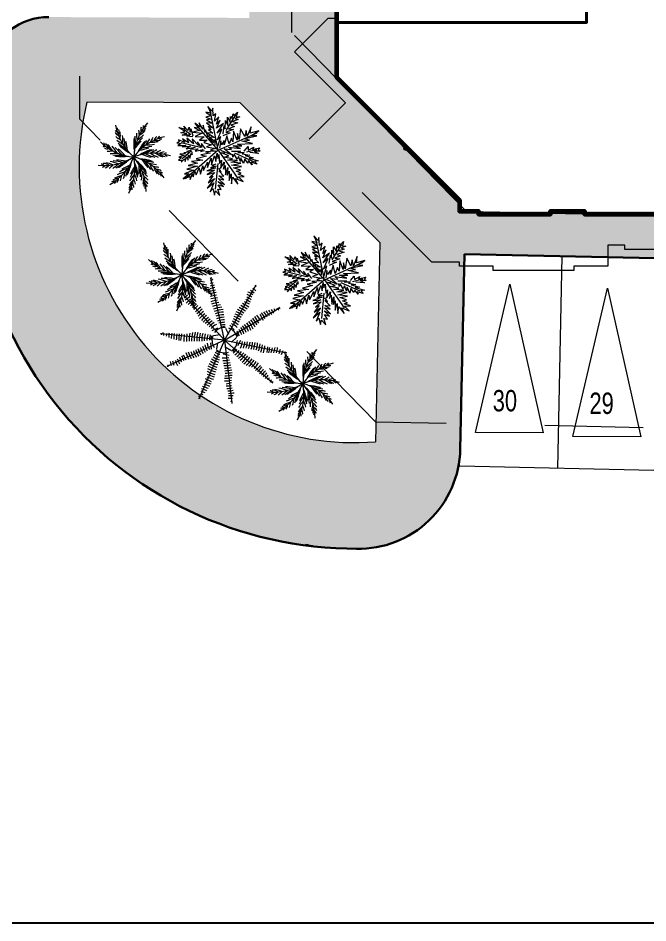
# Model space of a CAD drawing. Header units: millimetres. Extents: x 906 to 2482, y -1210 to -637.
# Drawn here: x 2055.434 to 2056.073, y -1200.721 to -1199.803 of the extents above; entities that cross this region are included whole.
import ezdxf

# ---------------------------------------------------------------- set-up
doc = ezdxf.new("R2010")
doc.units = ezdxf.units.MM
doc.linetypes.add('CONTINOUS', pattern=[0])
doc.linetypes.add('HIDDEN', pattern=[0.375, 0.25, -0.125])
doc.layers.add('1', color=7, linetype='Continuous')
doc.layers.add('autoblocan', color=7, linetype='Continuous', lineweight=13, true_color=0xe2d4c5)
doc.layers.add('VERDURE', color=7, linetype='Continuous', lineweight=15, true_color=0x00db00)
for name, color, linetype, lineweight in [('inter2', 7, 'HIDDEN', 18), ('interrompu', 7, 'HIDDEN', 15), ('MUR 0.25', 7, 'Continuous', 25), ('MUR 0.3', 7, 'Continuous', 30), ('MUR 0.6', 7, 'Continuous', 60), ('PARKING', 7, 'Continuous', 20), ('POLYGONE MASSE', 7, 'Continuous', 40), ('REVERS D EAU', 7, 'Continuous', 13), ('TEXTE', 7, 'Continuous', 20), ('vegetation', 3, 'Continuous', 15), ('VOITURE', 7, 'Continuous', 15)]:
    doc.layers.add(name, color=color, linetype=linetype, lineweight=lineweight)
doc.styles.add('ATT', font='TXT')
doc.styles.add('STYLE4', font='swisscl.ttf')

# ---------------------------------------------------------------- blocks, each defined once
blk = doc.blocks.new('arbre-5')
at = {"layer": 'vegetation'}
for centre, radius, start, end in [((0.4117050181273498, 0.4842272352673263), 0.6355918794683533, 189.9047229954452, 229.6277797135482), ((-0.2674704089738498, 0.3348950874879506), 0.07578800613712165, 336.4662508120343, 6.385662924769136), ((-0.3274304093048386, 0.2873057658280231), 0.1536836229002286, 345.47324764249, 13.04681564917384), ((0.6351769850855362, -0.0229615963884271), 0.6355918794683533, 138.2066070402721, 177.92966375838), ((0.1612669327528238, 0.3223287884786714), 0.07828753556195005, 159.2149832227048, 197.8705842824218), ((0.0225219691849361, 0.4350264784591218), 0.1536836229002286, 293.7751316873948, 321.348699694038), ((0.1402510300018776, 0.3535147547903534), 0.03286627911860385, 150.1151446314298, 209.375579117816), ((0.09703147265713596, 0.4174686007952459), 0.07578800613712165, 284.7681348569039, 314.6875469696192), ((-0.1904945545359169, 0.3291729908972343), 0.03286627911860385, 201.8132605864881, 261.0736950729815), ((-0.1529954224868106, 0.3263361336971684), 0.07828753556195005, 210.9130991777849, 249.5687002375911), ((0.2252361124150184, 0.8487928888864076), 0.7500480851746849, 234.222442499383, 239.1727075455902), ((-0.5586200300222117, 0.2499074323975492), 0.3996691097369789, 354.0867902497663, 6.865995484398449), ((-0.6185090223342513, 0.1917447640396404), 0.4884942195400853, 355.5870875907703, 7.145108028271482), ((-0.7567259752041764, 0.07493838375552286), 0.6583179678240768, 2.709659250975371, 12.66480887614726), ((0.5104584694096275, -0.3786940562698646), 0.6355918794683533, 103.7063154899565, 143.4293722080379), ((0.7544278660844839, 0.199028292760886), 0.7500480851746849, 178.0185501029582, 187.7378936977731), ((0.7635115295327068, 0.2370909762094016), 0.7500480851746849, 179.284286343382, 187.6437002344464), ((-0.4102140742745632, 0.6402924146504461), 0.6583179678240768, 311.0115432958079, 320.9666929209416), ((0.7812252506716959, 0.2922647693133626), 0.7500480851746849, 180.9032879905282, 187.5467124085971), ((-0.2328820317125064, 0.6042229924628941), 0.4884942195400853, 303.8889716355338, 315.4469920731024), ((0.8056977358007771, 0.3493305498778341), 0.7500480851746849, 182.5243265441587, 187.4745915903736), ((-0.1501190421986394, 0.593274250194213), 0.3996691097369789, 302.3886742945958, 315.1678795292921), ((0.8093677504454035, -0.201631922472302), 0.7500480851746849, 146.4029964402291, 153.0464208582524), ((0.8618587491434937, -0.1684641535456421), 0.7500480851746849, 148.0240349938288, 152.9743000401129), ((0.3154742256612053, 0.1742953941489986), 0.07828753556195005, 124.7146916723045, 163.3702927320955), ((0.3158185870033776, 0.2119001023442593), 0.03286627911860385, 115.6148530810249, 174.8752875675141), ((0.316424467948309, 0.289085965455115), 0.07578800613712165, 250.2678433065838, 280.1872554192501), ((0.04845472872193568, 0.6337422004074824), 0.6355918794683533, 225.9047229954634, 265.627779713563), ((-0.3475963614215516, 0.154336653914072), 0.03286627911860385, 237.8132605865602, 297.0736950729765), ((-0.4132344998062081, 0.1137206552785415), 0.07578800613712165, 12.46625081206936, 42.38566292482726), ((-0.4337708576189243, 0.03997648138238219), 0.1536836229002286, 21.4732476425386, 49.04681564913349), ((-0.5988250008505247, -0.1261692554645037), 0.3996691097369789, 30.08679024972644, 42.86599548441384), ((-0.6130890547125318, -0.208425709060009), 0.4884942195400853, 31.58708759074624, 43.14510802823867), ((-0.6562518507902269, -0.3841659422750467), 0.6583179678240768, 38.70965925098155, 48.66480887614449), ((0.254850660880038, 0.7942183127627231), 0.7500480851746849, 232.6014039457118, 239.2448283637438), ((0.2871695754677148, 0.746120380146408), 0.7500480851746849, 230.9824022985436, 239.3418161896177), ((0.3114093957574369, 0.7154004855298126), 0.7500480851746849, 229.7166660581227, 239.4360096528879), ((0.3307333262647489, 0.6934492590210084), 0.7500480851746849, 228.5527276015491, 239.5322731993248), ((-0.6766919360788961, 0.02196228298311098), 0.6041503553129322, 5.068824619851712, 15.46097406556011), ((0.7491785751931275, 0.1702582461736597), 0.7500480851746849, 176.8546116463141, 187.8341572441335), ((-0.4021819021023703, 0.5446503795295712), 0.6041503553129322, 313.3707086646784, 323.7628581103638), ((0.7138515709941657, -0.2840287704764251), 0.7500480851746849, 142.3543200959924, 153.3338656938392), ((0.734473288433378, -0.2632919576698782), 0.7500480851746849, 143.5182585525706, 153.237602147438), ((0.7635184481067654, -0.2370686948581806), 0.7500480851746849, 144.7839947930036, 153.1434086840884), ((0.02460132296130269, 0.7600294322882633), 0.6583179678240768, 276.5112517454726, 286.4664013705825), ((0.1503146952666157, 0.6298610622459933), 0.4884942195400853, 269.3886800852266, 280.9467005227398), ((0.2123201220152851, 0.5739601280459965), 0.3996691097369789, 267.8883827442679, 280.667587978897), ((0.2649644146313221, 0.3457587815875058), 0.1536836229002286, 259.2748401370479, 286.8484081436972), ((-0.3436087721294143, 0.5347055722453433), 0.6355918794683533, 263.0022720967951, 302.7253288148623), ((-0.3155914634942292, 0.1740830250211616), 0.07828753556195005, 246.9130991778266, 285.5687002376042), ((-0.3166880996113832, 0.8190783369621499), 0.7500480851746849, 270.2224424993573, 275.1727075455501), ((-0.592277385716443, 0.2306177261048106), 0.6355918794683533, 299.0022720967968, 338.7253288148664), ((-0.2606512956263032, 0.7923335722584284), 0.7500480851746849, 268.6014039457353, 275.2448283637574), ((-0.2062334890276816, 0.7724181087427837), 0.7500480851746849, 266.9824022985671, 275.3418161895781), ((-0.1685663614646273, 0.7618130008169715), 0.7500480851746849, 265.7166660580879, 275.4360096529335), ((-0.1400303660741429, 0.7554124068924466), 0.7500480851746849, 264.5527276015328, 275.5322731992885), ((-0.5603643822520326, -0.3799816802158489), 0.6041503553129322, 41.06882461987208, 51.46097406553162), ((-0.6221803803184685, -0.1298792190209497), 0.6355918794683533, 332.0680279509809, 11.79108466908033), ((0.2318002624142537, -0.5918155756218653), 0.6355918794683533, 71.66605534293598, 111.3891120611255), ((-0.1603301158565955, -0.6150376339072636), 0.6355918794683533, 35.66605534297658, 75.38911206109293), ((-0.4912198392753453, -0.4033362203806519), 0.6355918794683533, 359.6660553429739, 39.38911206102997), ((0.4544329742835771, -0.6194732275898787), 0.7500480851746849, 110.3140599489824, 121.29360554685), ((-0.02295182303623733, 0.6766590959719565), 0.6041503553129322, 278.8704171143753, 289.2625665600235), ((0.4829146904206709, -0.6128352699691391), 0.7500480851746849, 111.4779984056287, 121.197342000427), ((0.3395221239918556, 0.5857636431875903), 0.6041503553129322, 246.8301569673635, 257.2223064130216), ((0.5214473966025253, -0.6060153456828061), 0.7500480851746849, 112.7437346460661, 121.1031485371198), ((0.4240609788339498, 0.6312069781642435), 0.6583179678240768, 244.4709915984458, 254.4261412236199), ((0.579112468615449, -0.6003002051118074), 0.7500480851746849, 114.3627362932804, 121.0061607112552), ((0.4615688508508811, 0.4541736025754517), 0.4884942195400853, 237.3484199382473, 248.9064403757544), ((0.6412038036478407, -0.6000319630093713), 0.7500480851746849, 115.9837748468799, 120.9340398930803), ((0.4844730477094572, 0.3738929376745546), 0.3996691097369789, 235.8481225972265, 248.6273278318925), ((0.4080340813399062, 0.1525236523365834), 0.1536836229002286, 227.2345799900105, 254.8081479966611), ((0.3598861073754733, -0.01961787909971235), 0.07828753556195005, 92.67443152533164, 131.3300325850585), ((0.3801278770707768, 0.01207602288133103), 0.03286627911860385, 83.5745929340252, 142.83502742053), ((0.4215897282447258, 0.07718316114682011), 0.07578800613712165, 218.2275831596076, 248.1469952722915), ((-0.3981931859133283, -0.1585475510152605), 0.07578800613712165, 49.56379991339416, 79.4832120261674), ((-0.3703380770710964, -0.08656062534669218), 0.03286627911860385, 274.9108096879013, 334.1712441742994), ((-0.3700926260206643, -0.2297536161325411), 0.1536836229002286, 58.57079674384976, 86.14436475044879), ((-0.3567211541121651, -0.05150620947148354), 0.07828753556195005, 284.0106482790989, 322.6662493389481), ((-0.4015266498144001, -0.4618294188751975), 0.3996691097369789, 67.18433935110988, 79.96354458567167), ((-0.7466401598906032, 0.4622868655785624), 0.7500480851746849, 307.3199916007121, 312.2702566468782), ((-0.3632888545694186, -0.536041671269686), 0.4884942195400853, 68.68463669207533, 80.24265712953473), ((-0.6858129165179889, 0.4747549168920386), 0.7500480851746849, 305.6989530470481, 312.3423774650158), ((-0.291714004238429, -0.7022484621535341), 0.6583179678240768, 75.80720835228718, 85.76235797742322), ((-0.6303962572380897, 0.4916935483707334), 0.7500480851746849, 304.0799513998692, 312.4393652909157), ((-0.2177570637809367, -0.641074238578426), 0.6041503553129322, 78.16637372117137, 88.55852316682324), ((-0.5939558657686348, 0.5059546381768314), 0.7500480851746849, 302.8142151594544, 312.5335587542567), ((-0.5673346071547485, 0.518061628938824), 0.7500480851746849, 301.6502767028271, 312.6298223006251), ((0.2006448178536857, -0.6466343443519236), 0.6041503553129322, 114.1663737212623, 124.5585231668576), ((-0.7779130639286223, 0.06020740224425936), 0.7500480851746849, 338.8142151594795, 348.5335587542074), ((-0.7634923239174896, 0.08564974673180359), 0.7500480851746849, 337.6502767028469, 348.6298223006206), ((0.5209538401916234, -0.4324366018989849), 0.6041503553129322, 147.232129575432, 157.6242790210655), ((-0.6865714950781694, -0.3447839757076849), 0.7500480851746849, 10.716032557073, 21.69557815487016), ((-0.684775350311611, -0.373973776999776), 0.7500480851746849, 11.87997101366315, 21.59931460843394), ((-0.4487265379332257, -0.623619196227196), 0.7500480851746849, 38.31405994902676, 49.2936055467765), ((-0.4336121307675285, -0.6486556762419582), 0.7500480851746849, 39.47799840563041, 49.19734200041941), ((0.6620124361199942, -0.1418938079464738), 0.6041503553129322, 174.8301569673514, 185.2223064130635), ((0.003526771610381729, -0.7682733690886607), 0.7500480851746849, 74.31405994903523, 85.29360554677501), ((0.03047065758926237, -0.7796442812708051), 0.7500480851746849, 75.47799840561932, 85.19734200042019), ((0.6189823990478089, 0.2743266447481005), 0.6041503553129322, 210.8301569673578, 221.2223064130406), ((0.06565292264610889, -0.7967758030471259), 0.7500480851746849, 76.74373464603077, 85.10314853709507), ((0.7140866914141952, 0.2614003829036164), 0.6583179678240768, 208.4709915984645, 218.4261412236202), ((0.1156642212297356, -0.8260468361015683), 0.7500480851746849, 78.36273629318896, 85.0061607112346), ((0.6403735899651792, 0.09613079946353764), 0.4884942195400853, 201.3484199382182, 212.9064403757264), ((0.02117053180973016, -0.647202652801127), 0.4884942195400853, 104.6846366920825, 116.2426571295948), ((0.1767697026098176, -0.7395961297468148), 0.6583179678240768, 111.80720835229, 121.7623579774867), ((-0.8338882429909518, -0.01902592224462296), 0.7500480851746849, 341.6989530470248, 348.3423774650732), ((-0.7990115016398249, 0.0272508135390126), 0.7500480851746849, 340.0799513998659, 348.4393652909792), ((0.3708563895456791, -0.530834252455918), 0.4884942195400853, 137.7503925463093, 149.3084129837658), ((0.5516654802058838, -0.5233690484697036), 0.6583179678240768, 144.8729642065111, 154.8281138316186), ((-0.6884552714059282, -0.4709149888827255), 0.7500480851746849, 14.76470890124638, 21.40813331928295), ((-0.6844756359079156, -0.4131042125231943), 0.7500480851746849, 13.1457072541171, 21.5051211451563), ((0.7313555588033296, -0.2082522739347041), 0.6583179678240768, 172.4709915984955, 182.4261412236707), ((-0.4152187362857376, -0.6831949850416663), 0.7500480851746849, 40.74373464602994, 49.10314853713194), ((0.5745773832238683, -0.2986307016589649), 0.4884942195400853, 165.3484199382276, 176.9064403757623), ((-0.3919638273698638, -0.7362716519809283), 0.7500480851746849, 42.36273629321346, 49.00616071127179), ((0.1660548352257365, -0.8623261947093965), 0.7500480851746849, 79.98377484685854, 84.93403989306432), ((0.6117156835925925, 0.01771962810988725), 0.3996691097369789, 199.8481225972498, 212.6273278319041), ((0.4197576595354349, -0.1164421886286959), 0.1536836229002286, 191.2345799900686, 218.8081479966341), ((0.279622876867279, -0.2274069439742448), 0.07828753556195005, 56.67443152528524, 95.33003258512211), ((0.3146280207197378, -0.2136638523605257), 0.03286627911860385, 47.57459293404502, 106.835027420461), ((0.386440378629004, -0.1853617357012922), 0.07578800613712165, 182.2275831595121, 212.1469952722879), ((-0.2289531421383799, -0.3623197454435285), 0.07578800613712165, 85.56379991338673, 115.4832120261432), ((-0.1643654366832834, -0.4034095675398248), 0.1536836229002286, 94.57079674388245, 122.1443647505004), ((-0.05338536186798137, -0.6096392915480351), 0.3996691097369789, 103.1843393510608, 115.9635445857008), ((-0.2487307389699254, -0.2877082770261836), 0.03286627911860385, 310.9108096878739, 10.17124417430031), ((-0.2583188855644494, -0.2513448323587681), 0.07828753556195005, 320.0106482791679, 358.6662493388644), ((-0.8757699799135708, -0.06486614423607762), 0.7500480851746849, 343.3199916006773, 348.2702566468704), ((0.08235511135171691, -0.4277533303309724), 0.1536836229002286, 127.6365525981216, 155.2101206046955), ((0.2878805845195984, -0.5400322506576458), 0.3996691097369789, 136.2500952053345, 149.0293004399147), ((-0.07934880190566673, -0.3515773585322108), 0.07828753556195005, 353.0764041333763, 31.73200519313585), ((-0.6985435705601049, -0.532181880921371), 0.7500480851746849, 16.38574745489419, 21.33601250112213), ((0.5053037198090351, -0.3452219771048135), 0.3996691097369789, 163.8481225972608, 176.6273278318904), ((0.271148078840497, -0.3409310712427782), 0.1536836229002286, 155.2345799899857, 182.8081479966715), ((-0.372521436242323, -0.7952411294003241), 0.7500480851746849, 43.98377484682942, 48.93403989305209), ((0.09255321144269146, -0.3483342855091109), 0.07828753556195005, 20.67443152529623, 59.33003258509462), ((0.005809054997826024, -0.4285573405327909), 0.07578800613712165, 118.6295557676274, 148.5489678803418), ((-0.05147356562451932, -0.3768202558588882), 0.03286627911860385, 343.9765655421019, 43.2370000285071), ((0.2036839390171963, -0.3771047497061204), 0.07578800613712165, 146.2275831595712, 176.1469952722985), ((0.1289509542812084, -0.3577913981484926), 0.03286627911860385, 11.57459293405982, 70.83502742049393)]:
    blk.add_arc(centre, radius, start, end, dxfattribs=at)
blk = doc.blocks.new('12PPLT15')
at = {"color": 0, "linetype": 'ByBlock'}
for p, q in [((0.01298016666657986, -0.001170333333334383), (-0.08820575000004283, 0.4906367500000215)), ((0.1048939999999448, 0.2327388333333147), (0.2179589999999507, 0.4156811666666727)), ((-0.3105245833334038, 0.1806510833333164), (-0.3943705833333979, 0.2454431666666892)), ((0.01298016666657986, -0.001170333333334383), (-0.2114339166666923, 0.2606884166666532)), ((0.01298016666657986, -0.001170333333334383), (0.4707673333332423, 0.2060597500000085)), ((-0.1974595833333979, 0.0320105000000126), (-0.4235896666666576, 0.08663908333335257)), ((0.3437279999999419, -0.02007724999998572), (0.4669560833333435, 0.00914266666666208)), ((-0.3041726666666591, -0.006102499999997235), (-0.414696916666685, -0.1001145000000179)), ((0.01298016666657986, -0.001170333333334383), (-0.3727739166666879, -0.3364149999999881)), ((0.01298016666657986, -0.001170333333334383), (0.2446372499999825, -0.3326037499999757)), ((0.2052550833333271, -0.03278158333336023), (0.4288443333332452, -0.131875333333312)), ((0.005803333333346927, -0.158554416666675), (-0.02341575000002649, -0.4583765833333473))]:
    blk.add_line(p, q, dxfattribs=at)
for points in [[(0.008344083333327035, 0.04852608333334274), (0.0413743333332377, 0.1615945833333399), (0.001992166666582307, 0.1222111666666592), (0.05661908333331667, 0.2479840833333355), (-0.0005486666667593454, 0.1997075833333497), (0.07313416666659123, 0.3127760833333468), (-0.006900583333390387, 0.2581475000000069), (0.03502233333324511, 0.3521594999999706), (-0.006900583333390387, 0.306423916666688), (0.02104808333331221, 0.3940838333333545), (-0.03357883333342215, 0.3419960833333562), (-0.0145230000000538, 0.4296559166666611), (-0.04628283333340732, 0.402976833333355), (-0.05263475000003837, 0.4969889166666803), (-0.06279791666668189, 0.4614167500000121), (-0.1110728333334237, 0.5160453333333521), (-0.0755018333334192, 0.43600808333332), (-0.1339399166666908, 0.4487124166666376), (-0.07169066666665458, 0.402976833333355), (-0.1339399166666908, 0.3877316666666388), (-0.06914991666667447, 0.3674047499999915), (-0.1263175833333889, 0.3585116666666863), (-0.05263475000003837, 0.3127760833333468), (-0.1263175833333889, 0.3229395833333228), (-0.04247158333339485, 0.2606884166666532), (-0.1047209166666789, 0.2810153333333574), (-0.07169066666665458, 0.2454431666666892), (-0.100909750000028, 0.2454431666666892), (-0.05263475000003837, 0.1997075833333497), (-0.1199655833333964, 0.2035189166666669), (-0.03357883333342215, 0.1488902500000222), (-0.0920170000000553, 0.1514311666666686), (-0.03993083333341474, 0.1133181666666587)], [(0.0693229999999403, 0.1908145833333492), (0.08329733333323475, 0.2899083333333579), (0.09600124999997206, 0.251795333333348), (0.09854208333331371, 0.348348250000015), (0.1252203333333455, 0.2899083333333579), (0.121409083333333, 0.3877316666666388), (0.1544393333332437, 0.3318325833333233), (0.1569801666665853, 0.3966246666666393), (0.1760359999999537, 0.3737569166666503), (0.1900103333332481, 0.4296559166666611), (0.1989030833333345, 0.4067881666666722), (0.2382853333332378, 0.4487124166666376), (0.2243109999999433, 0.3966246666666393), (0.2662339999999404, 0.3940838333333545), (0.209066249999978, 0.3737569166666503), (0.2471780833333241, 0.3610525833333327), (0.1823879999999463, 0.3381847499999822), (0.2446372499999825, 0.3229395833333228), (0.1607913333332363, 0.2962605000000167), (0.2027143333332333, 0.2810153333333574), (0.1341130833333182, 0.251795333333348), (0.1925511666665898, 0.2454431666666892), (0.1023532499999646, 0.2124119166666674), (0.1544393333332437, 0.2060597500000085), (0.06678216666659864, 0.1679467499999987)], [(-0.02341575000002649, 0.05741916666664793), (-0.02341575000002649, 0.1260224999999764), (-0.05009400000005826, 0.08663908333335257), (-0.065338666666662, 0.1260224999999764), (-0.0755018333334192, 0.1031547499999874), (-0.09836891666668635, 0.1742989166666575), (-0.107261666666659, 0.155242416666681), (-0.1364807500000325, 0.2390909999999735), (-0.1428326666666635, 0.2098710833333257), (-0.1656997500000443, 0.293719666666675), (-0.1695109166666953, 0.2479840833333355), (-0.213974750000034, 0.3229395833333228), (-0.2012707500000488, 0.2708518333333245), (-0.2622496666666621, 0.3191282500000057), (-0.220326666666665, 0.2581475000000069), (-0.2724128333334193, 0.2683109999999829), (-0.2076227500000414, 0.2327388333333147), (-0.2889279166666938, 0.2124119166666674), (-0.1784037500000295, 0.1997075833333497), (-0.2597089166666819, 0.1615945833333399), (-0.1529958333334207, 0.1577833333333274), (-0.2076227500000414, 0.1196703333333176), (-0.1174248333334162, 0.1196703333333176), (-0.1593478333334133, 0.09045041666666975), (-0.065338666666662, 0.0612304166666604), (-0.1263175833333889, 0.03836266666667143), (-0.02087491666668484, 0.01930616666663809), (-0.07804266666676085, 0.002790500000003249), (-0.02087491666668484, -0.01245466666665607), (-0.1364807500000325, -0.02007724999998572), (-0.08185383333341179, -0.03532250000000658), (-0.1911076666666531, -0.05437891666667838), (-0.1263175833333889, -0.07089458333331322), (-0.2470049166666968, -0.1001145000000179), (-0.1695109166666953, -0.1166301666666527), (-0.3041726666666591, -0.131875333333312), (-0.2330306666666502, -0.1522022500000162), (-0.3435548333334282, -0.1814222500000255), (-0.2330306666666502, -0.190315250000026), (-0.3587995833333935, -0.223346499999991), (-0.2787647500000503, -0.2360508333333087), (-0.3854778333334252, -0.2779751666666925), (-0.3308509166666909, -0.2779751666666925), (-0.4007225833333905, -0.3389559166666913), (-0.3206877500000473, -0.309735916666682), (-0.3168765833333964, -0.3453080833333502), (-0.2914687500000355, -0.2779751666666925), (-0.281305583333392, -0.3135472499999992), (-0.2622496666666621, -0.2487551666666832), (-0.2470049166666968, -0.2906794166666486), (-0.213974750000034, -0.2131830833333197), (-0.1974595833333979, -0.2843273333333514), (-0.1695109166666953, -0.1839630833333104), (-0.1618885833333934, -0.2385917500000119), (-0.1136136666666516, -0.1394979166666417), (-0.1136136666666516, -0.2030195833333437), (-0.06914991666667447, -0.09376233333335904), (-0.065338666666662, -0.1712587499999927), (-0.02976766666665753, -0.06835375000002841), (-0.0145230000000538, -0.131875333333312), (-0.0005486666667593454, -0.03532250000000658), (0.005803333333346927, -0.09757366666667622), (0.02104808333331221, -0.05183808333333673), (0.02739999999994325, -0.158554416666675), (0.05026708333332408, -0.1191709999999944), (0.03756316666658677, -0.2169943333333322), (0.08329733333323475, -0.1420388333333449), (0.07313416666659123, -0.223346499999991), (0.09219008333332113, -0.1814222500000255), (0.09854208333331371, -0.2906794166666486), (0.1252203333333455, -0.2030195833333437), (0.1188683333332392, -0.2944907500000227), (0.1404649999999492, -0.2487551666666832), (0.1404649999999492, -0.3580124166666678), (0.16333208333333, -0.2805159999999773), (0.1696840833333226, -0.3973958333333485), (0.1823879999999463, -0.319899416666658), (0.2446372499999825, -0.3999366666666901), (0.2154182499999706, -0.3326037499999757), (0.3056161666665957, -0.3681758333333391), (0.2509892499999751, -0.3135472499999992), (0.3183200833333331, -0.309735916666682), (0.2471780833333241, -0.2843273333333514), (0.2827490833333286, -0.2716229999999769), (0.2243109999999433, -0.2487551666666832), (0.2738563333332422, -0.2360508333333087), (0.1925511666665898, -0.2093717500000025), (0.2865602499999795, -0.1941265833333432), (0.1696840833333226, -0.1776109166666515), (0.2802083333332348, -0.1522022500000162), (0.1607913333332363, -0.1420388333333449), (0.2408260833333316, -0.1229823333333115), (0.1252203333333455, -0.1166301666666527), (0.1823879999999463, -0.1001145000000179), (0.07948616666658381, -0.08105808333334608), (0.1379242499999691, -0.06835375000002841), (0.05026708333332408, -0.03278158333336023), (0.08964924999997947, -0.02897033333334775)], [(-0.2889279166666938, 0.1577833333333274), (-0.3562587500000518, 0.1641354999999862), (-0.323228583333389, 0.1768398333333039), (-0.4108856666666725, 0.1768398333333039), (-0.3562587500000518, 0.1971667500000081), (-0.4274008333334223, 0.2060597500000085), (-0.3816666666666606, 0.2187640833333262), (-0.4528086666666695, 0.2683109999999829), (-0.379125833333319, 0.251795333333348), (-0.3943705833333979, 0.2835561666666422), (-0.3460956666667698, 0.2327388333333147), (-0.3308509166666909, 0.2708518333333245), (-0.3168765833333964, 0.2124119166666674), (-0.3105245833334038, 0.251795333333348), (-0.2851167500000429, 0.1704876666666451)], [(0.03756316666658677, 0.0002496666666615965), (0.16333208333333, -0.05183808333333673), (0.08329733333323475, 0.01549483333332091), (0.1696840833333226, 0.006601833333320428), (0.1341130833333182, 0.03582174999996823), (0.276397083333336, 0.01930616666663809), (0.1900103333332481, 0.05106699999998909), (0.2891010833333212, 0.05106699999998909), (0.2382853333332378, 0.07139391666663641), (0.4148699999999508, 0.0802869166666369), (0.2891010833333212, 0.1069659999999999), (0.3792989999999463, 0.1196703333333176), (0.3094273333332467, 0.1349154999999769), (0.4669560833333435, 0.1679467499999987), (0.3958140833333346, 0.1704876666666451), (0.4898231666666106, 0.2263866666666559), (0.389462083333342, 0.1997075833333497), (0.3996252499999855, 0.2746631666666417), (0.3538910833333375, 0.1641354999999862), (0.3411871666666002, 0.2327388333333147), (0.3246720833333256, 0.1615945833333399), (0.276397083333336, 0.251795333333348), (0.2573412499999677, 0.1260224999999764), (0.2382853333332378, 0.1971667500000081), (0.2344741666665868, 0.1196703333333176), (0.1925511666665898, 0.2225754166666434), (0.1861991666665972, 0.09934341666667024), (0.167143249999981, 0.1412676666666357), (0.1404649999999492, 0.07393474999997807), (0.1150571666665883, 0.1704876666666451), (0.08329733333323475, 0.0612304166666604), (0.08329733333323475, 0.1133181666666587), (0.05026708333332408, 0.0612304166666604), (0.0413743333332377, 0.1095068333333415), (0.02739999999994325, 0.02184699999997974)], [(-0.1364807500000325, 0.01549483333332091), (-0.1847556666666605, 0.07774608333335209), (-0.1847556666666605, 0.0320105000000126), (-0.2330306666666502, 0.09934341666667024), (-0.220326666666665, 0.05487825000000157), (-0.2952799166666864, 0.1323746666666352), (-0.2787647500000503, 0.07393474999997807), (-0.3587995833333935, 0.1412676666666357), (-0.3372029166666834, 0.08663908333335257), (-0.4083449166666924, 0.1349154999999769), (-0.3816666666666606, 0.09045041666666975), (-0.4566198333333205, 0.1222111666666592), (-0.4464567500000385, 0.09680258333332858), (-0.4756757500000504, 0.08663908333335257), (-0.4235896666666576, 0.07774608333335209), (-0.4655125833334068, 0.05487825000000157), (-0.368962750000037, 0.05487825000000157), (-0.4108856666666725, 0.03836266666667143), (-0.3143358333334163, 0.04852608333334274), (-0.3664219166666953, 0.01549483333332091), (-0.2597089166666819, 0.03582174999996823), (-0.3143358333334163, 0.01295399999997926), (-0.2241378333334296, 0.01549483333332091), (-0.2597089166666819, -0.01245466666665607), (-0.1656997500000443, 0.00914266666666208), (-0.1974595833333979, -0.01626600000003009), (-0.1491846666666561, -0.003561666666655583)], [(0.3183200833333331, -0.009913833333314415), (0.364054249999981, 0.04217391666668391), (0.3665949999999611, 0.0002496666666615965), (0.431385083333339, 0.03582174999996823), (0.4148699999999508, 0.00914266666666208), (0.4987159166665833, 0.0294695833333094), (0.4834712499999796, 0.002790500000003249), (0.5063383333332467, -0.009913833333314415), (0.43519624999999, -0.009913833333314415), (0.4860119999999597, -0.03913375000001906), (0.3831101666665973, -0.02897033333334775)], [(-0.3105245833334038, -0.003561666666655583), (-0.3562587500000518, -0.01626600000003009), (-0.3397436666666636, -0.02261816666668892), (-0.3943705833333979, -0.03278158333336023), (-0.3727739166666879, -0.04167466666666542), (-0.4401047500000459, -0.04802683333332425), (-0.3943705833333979, -0.06200158333331274), (-0.4502679166666894, -0.08359891666668773), (-0.4210488333334297, -0.08741025000000491), (-0.4566198333333205, -0.1166301666666527), (-0.414696916666685, -0.1166301666666527), (-0.4235896666666576, -0.1420388333333449), (-0.3854778333334252, -0.1001145000000179), (-0.379125833333319, -0.131875333333312), (-0.3626107500000444, -0.07470591666668724), (-0.3435548333334282, -0.1166301666666527), (-0.3397436666666636, -0.05437891666667838), (-0.3206877500000473, -0.09376233333335904), (-0.3079838333334237, -0.03532250000000658), (-0.2952799166666864, -0.05437891666667838), (-0.2952799166666864, -0.02007724999998572)], [(0.1696840833333226, -0.01245466666665607), (0.2738563333332422, -0.01245466666665607), (0.2446372499999825, -0.02642941666664456), (0.3183200833333331, -0.02642941666664456), (0.2954529999999522, -0.04167466666666542), (0.3831101666665973, -0.05819024999999556), (0.3284832499999766, -0.06200158333331274), (0.4250331666665943, -0.08995108333334656), (0.3767581666666047, -0.09376233333335904), (0.4834712499999796, -0.1255231666666532), (0.4415482499999825, -0.131875333333312), (0.4707673333332423, -0.1649065833333339), (0.3996252499999855, -0.1420388333333449), (0.4123291666666091, -0.1712587499999927), (0.3704062499999736, -0.1229823333333115), (0.3602430833333301, -0.1522022500000162), (0.3246720833333256, -0.1001145000000179), (0.3119681666665883, -0.158554416666675), (0.2802083333332348, -0.08995108333334656), (0.2738563333332422, -0.131875333333312), (0.2509892499999751, -0.07470591666668724), (0.2344741666665868, -0.1064666666666767), (0.1989030833333345, -0.04802683333332425), (0.1861991666665972, -0.08105808333334608), (0.1823879999999463, -0.04548591666667789)], [(-0.01706375000003391, -0.1649065833333339), (-0.06279791666668189, -0.1814222500000255), (-0.01071175000004132, -0.1877744166666844), (-0.07804266666676085, -0.2093717500000025), (-0.0145230000000538, -0.2068309166666609), (-0.1237768333334088, -0.2449439166666707), (-0.02976766666665753, -0.2360508333333087), (-0.1199655833333964, -0.286868166666693), (-0.02722691666667743, -0.2614595000000008), (-0.0920170000000553, -0.3224402499999997), (-0.05009400000005826, -0.3033837500000232), (-0.107261666666659, -0.3846915000000308), (-0.03357883333342215, -0.3326037499999757), (-0.1199655833333964, -0.4482130833333144), (-0.03993083333341474, -0.3846915000000308), (-0.08439458333339189, -0.4901374166666983), (-0.05263475000003837, -0.4520244166666885), (-0.03357883333342215, -0.5295208333333221), (-0.02087491666668484, -0.4774330833333238), (0.03121116666659418, -0.5333320833333346), (0.005803333333346927, -0.4583765833333473), (0.04772633333334397, -0.4647287500000061), (0.01215533333333951, -0.4101001666666662), (0.07313416666659123, -0.4291566666666426), (0.008344083333327035, -0.3681758333333391), (0.08583808333332854, -0.4037480000000073), (0.01215533333333951, -0.3326037499999757), (0.07948616666658381, -0.3491193333333626), (0.01850724999997055, -0.3033837500000232), (0.07948616666658381, -0.3071950833333403), (0.01850724999997055, -0.2449439166666707), (0.04772633333334397, -0.2589186666666592), (0.01850724999997055, -0.2131830833333197)]]:
    blk.add_lwpolyline(points, dxfattribs=at)
at = {"color": 0, "linetype": 'ByBlock', "style": 'ATT', "flags": 3}
blk.add_attdef('ITEM', (-1, -3.75), '', height=1, dxfattribs=at)
blk = doc.blocks.new('C3A9GA8P')
at = {"color": 0, "linetype": 'ByBlock'}
for p, q in [((120.6054096370403, 300.594236029604), (124.4846939671402, 302.56845609425)), ((155, 155), (122.6671058398401, 301.4738336878938)), ((121.4351211815001, 294.8436677122399), (127.04841086138, 298.5007780289479)), ((155, 155), (229.09913218874, 285.419778442106)), ((221.3980955869401, 277.250238275948), (228.8326313862203, 270.9888910594639)), ((225.7562717451201, 284.0248106741119), (228.4053592138398, 280.329589366022)), ((155, 155.0000000000001), (53.86131097362124, 265.7743904611434)), ((54.15500347249144, 262.1640725062579), (58.48798082412316, 263.5416182234434)), ((59.2512541995211, 255.9257426712026), (67.50354717781141, 261.0615436911617)), ((61.64290543473697, 249.6676693839443), (70.29130150049951, 256.0225503552226)), ((216.18537508394, 273.0417917861839), (224.9017274003604, 266.7804445696941)), ((82.3240021050596, 226.954298201661), (91.5405669173457, 236.7186543461531)), ((122.1659560221201, 252.9148261566679), (137.83746253154, 255.6399785698341)), ((200.9744857474398, 246.3540823388719), (213.1090154428402, 240.605960304068)), ((154.9999999999999, 155), (284.313480222788, 231.0133135225104)), ((237.9762558749868, 216.4843767651633), (245.4107916742944, 202.4220067871478)), ((277.6271134712878, 230.1361665977968), (282.8398339742355, 225.9277201080613)), ((282.83983397425, 232.7022925061801), (285.9161936153456, 229.6229414160887)), ((5.903140152311153, 167.2798939261897), (5.22431007924223, 171.5793801175045)), ((11.62865059060783, 166.2919731598138), (9.885133898524884, 172.7606381258827)), ((125.2472931607753, 177.6957963811665), (138.7823689249319, 183.8106805154318)), ((146.4400862841799, 185.455734365426), (155.3380846751602, 187.59631757681)), ((157.3080679261402, 183.3621468275719), (164.2414255659201, 169.1590317734419)), ((167.3908929988402, 190.3098924995179), (177.3890618323999, 179.3268736115899)), ((181.3199658182209, 172.5523012134407), (186.1054141488136, 164.7512784519064)), ((155, 155.0000000000001), (5.703692231580078, 169.5124941591073)), ((154.9999999999999, 155), (18.39372041535188, 93.04255994593268)), ((51.73118895857453, 154.0303138021947), (53.98217683700381, 169.7769205960707)), ((154.9999999999999, 155), (95.06270156441133, 17.49538096396884)), ((123.3897165646357, 156.2703777767308), (124.1035336715109, 165.3943537186478)), ((128.7392276568669, 165.9594884078847), (144.3897181195583, 168.1644994462134)), ((155.0000000000001, 155.0000000000001), (267.2530201413803, 55.50497766651966)), ((155.0000000000001, 155.0000000000001), (171.7113651663955, 5.933805729509004)), ((154.9999999999999, 155), (301.9344712558914, 124.829465421309)), ((182.6872367698312, 161.5692823254697), (171.3217969846825, 150.5862634375635)), ((192.410699863471, 154.1269173226406), (185.0548322637142, 141.2241542165537)), ((124.2209229172075, 133.7168810657898), (122.5878909462015, 148.4791061859613)), ((144.0236841587472, 125.3294022791461), (135.5668490015668, 128.8277463124032)), ((136.4618821949803, 133.4111895078113), (139.2010596017498, 148.9770763291971)), ((169.8035854521814, 130.6978929312624), (155.8459997280893, 138.1131290135842)), ((179.8265471742162, 135.3921843652565), (173.8861185029485, 128.4303039402328)), ((256.0897927021557, 139.5056296948184), (254.372779679122, 126.1887387613352)), ((286.1717359815489, 133.2861700328556), (282.9103419052529, 123.061563666422)), ((291.7850256614722, 129.6290597161067), (288.1275284977149, 120.6235333009958)), ((64.10927738717123, 108.1161195864), (57.67089800527981, 119.8989455967589)), ((165.730191059706, 119.1505127308853), (151.1858460327525, 122.1591854704634)), ((299.5747773832165, 127.5776458823636), (296.8790261264251, 123.9163278008256)), ((21.91809280551445, 92.20622850761356), (21.94693261258658, 96.75281988998097)), ((29.4259251281901, 95.12530103468072), (27.09158687461542, 104.560747840956)), ((36.11676738378929, 95.46604552883139), (32.74541778418103, 105.6549251800312)), ((239.11619036783, 95.08460846130737), (228.0394796729599, 83.66843343935153)), ((124.0104087764885, 56.48587481466677), (109.7300892842018, 63.49266060759595)), ((171.5024420581736, 54.06987017824889), (158.3067399554121, 51.58770099168476)), ((264.3526028860459, 61.59303702957305), (261.9609516508411, 55.33496374237336)), ((268.4039528751898, 57.42842174300171), (266.4259633649056, 53.55105804138509)), ((99.9565118705583, 22.1351555005765), (93.26566961501834, 22.47589999473473)), ((174.8832161159849, 23.53832326818491), (164.151211409706, 23.48051622863022)), ((97.24766336120842, 16.99515579502463), (92.94883897336643, 17.67816433077189)), ((173.1396994238763, 17.06965830206207), (163.4447060636379, 17.7652841074227)), ((173.5958545936575, 9.0272424296532), (169.2807012230253, 10.45964471972809))]:
    blk.add_line(p, q, dxfattribs=at)
for centre, radius, start, end in [((155, 155), 125.999999999993, 100.4195313904863, 106.2498037516669), ((155, 155), 132.0000000000006, 100.9274691369595, 105.1597636700285), ((155, 155), 137.9999999999979, 101.4793437111804, 104.1716791511813), ((155, 155), 119.9999999999935, 100.3724594128558, 107.0613626447849), ((155, 155), 113.9999999999984, 100.3204317126677, 107.6997640953407), ((155, 155), 108.0000000000004, 100.262622148701, 108.4109691592478), ((155, 155), 114.0000000000065, 56.7584968907649, 62.81533342103551), ((155, 155), 120.0000000000056, 57.52099887356067, 63.63332609707685), ((155, 155), 126.0000000000186, 58.20867732734386, 64.13493741782239), ((155, 155.0000000000001), 126.0000000000186, 130.2086773273438, 136.1349374178224), ((155, 155.0000000000001), 120.0000000000056, 129.5209988735607, 135.6333260970768), ((155, 155.0000000000001), 114.0000000000065, 128.7584968907649, 134.8153334210355), ((155, 155.0000000000001), 108.0000000000351, 127.9080804511497, 134.5600439218175), ((155, 155), 95.99999999999655, 100.1199689473899, 110.0324330620087), ((155, 155), 90.00000000000068, 98.61819274479657, 109.974715033465), ((155, 155), 83.99999999999925, 96.88122344537307, 109.9087504213713), ((155, 155), 90.00000000001832, 53.81335817984674, 64.78570791597704), ((155, 155), 96.00000000001312, 53.87354557820358, 63.81758624697613), ((155, 155), 108.0000000000351, 55.90808045114969, 62.56004392181751), ((155, 155.0000000000001), 96.00000000001312, 125.8735455782036, 135.8175862469761), ((155, 155.0000000000001), 90.00000000001832, 125.8133581798467, 136.785707915977), ((155, 155.0000000000001), 84.00000000002191, 126.3229501568042, 137.8976057819467), ((155, 155.0000000000001), 78.00000000000426, 126.9116963308068, 139.1884717039027), ((155, 155), 77.99999999999729, 94.8464603659733, 109.8326357720153), ((155, 155), 71.99999999999893, 92.78381962353879, 109.8615074974402), ((155, 155), 65.99999999999798, 92.34554560418007, 110.0508033883847), ((155, 155), 59.99999999999787, 91.81920781929118, 110.2779913758122), ((155, 155), 65.99999999999419, 53.49820507014289, 67.73272337532678), ((155, 155), 72.00000000001526, 54.37935375028081, 67.77000694264382), ((155, 155), 78.00000000000426, 54.91169633080685, 67.18847170390268), ((155, 155), 84.00000000002191, 54.32295015680424, 65.89760578194667), ((155, 155.0000000000001), 95.99999999999655, 28.11996894738989, 38.03243306200868), ((155, 155.0000000000001), 108.0000000000004, 28.26262214870102, 36.41096915924783), ((155, 155.0000000000001), 113.9999999999984, 28.32043171266771, 35.69976409534065), ((155, 155.0000000000001), 119.9999999999935, 28.37245941285579, 35.06136264478492), ((155, 155.0000000000001), 125.999999999993, 28.41953139048631, 34.24980375166685), ((155, 155.0000000000001), 132.0000000000006, 28.92746913695951, 33.15976367002852), ((155, 155.0000000000001), 137.9999999999979, 29.47934371118043, 32.17167915118135), ((155, 155.0000000000001), 72.00000000001526, 126.3793537502808, 139.7700069426438), ((155, 155.0000000000001), 65.99999999999419, 125.4982050701429, 139.7327233753268), ((155, 155.0000000000001), 60.00000000000316, 124.437490780066, 139.6879828430709), ((155, 155.0000000000001), 54.00000000006172, 123.1355583821826, 139.6332995600479), ((155, 155.0000000000001), 47.99999999999469, 120.9103277405666, 139.5649447499844), ((155, 155.0000000000001), 42.00000000002417, 117.6038587180945, 139.477058693856), ((155, 155), 54.00000000000029, 91.17523700730368, 110.5557193178489), ((155, 155), 48.00000000000066, 90.36911736090934, 110.1574114140164), ((155, 155), 41.99999999999744, 89.33053821935485, 109.0605960322966), ((155, 155), 42.00000000002417, 45.60385871809451, 67.47705869385597), ((155, 155), 47.99999999999469, 48.91032774056665, 67.56494474998443), ((155, 155), 54.00000000006172, 51.13555838218266, 67.63329956004787), ((155, 155), 60.00000000000316, 52.43749078006596, 67.68798284307091), ((155, 155.0000000000001), 59.99999999999787, 19.81920781929118, 38.27799137581221), ((155, 155.0000000000001), 65.99999999999798, 20.34554560418006, 38.05080338838471), ((155, 155.0000000000001), 71.99999999999893, 20.78381962353879, 37.86150749744019), ((155, 155.0000000000001), 77.99999999999729, 22.8464603659733, 37.8326357720153), ((155, 155.0000000000001), 83.99999999999925, 24.88122344537307, 37.90875042137127), ((155, 155.0000000000001), 90.00000000000068, 26.61819274479657, 37.97471503346502), ((155, 155.0000000000001), 137.9999999999979, 173.4793437111804, 176.1716791511814), ((155, 155.0000000000001), 132.0000000000006, 172.9274691369595, 177.1597636700285), ((155, 155.0000000000001), 125.999999999993, 172.4195313904863, 178.2498037516669), ((155, 155.0000000000001), 119.9999999999935, 172.3724594128558, 179.0613626447849), ((155, 155.0000000000001), 83.99999999999925, 168.8812234453731, 181.9087504213713), ((155, 155.0000000000001), 77.99999999999729, 166.8464603659733, 181.8326357720153), ((155, 155.0000000000001), 71.99999999999893, 164.7838196235388, 181.8615074974402), ((155, 155.0000000000001), 65.99999999999798, 164.3455456041801, 182.0508033883847), ((155, 155.0000000000001), 59.99999999999787, 163.8192078192912, 182.2779913758122), ((155, 155.0000000000001), 54.00000000000029, 163.1752370073037, 182.5557193178489), ((155, 155.0000000000001), 30.0000000000127, 85.98683361377844, 142.8342657444664), ((155, 155), 35.99999999999908, 87.94143871338005, 107.5930757269868), ((155, 155), 30.0000000000127, 13.98683361377844, 70.83426574446634), ((155, 155.0000000000001), 35.99999999999908, 15.94143871338006, 35.59307572698683), ((155, 155.0000000000001), 41.99999999999744, 17.33053821935485, 37.06059603229654), ((155, 155.0000000000001), 48.00000000000066, 18.36911736090933, 38.15741141401638), ((155, 155.0000000000001), 54.00000000000029, 19.17523700730369, 38.55571931784896), ((155, 155.0000000000001), 113.9999999999984, 172.3204317126677, 179.6997640953407), ((155, 155.0000000000001), 108.0000000000004, 172.262622148701, 180.4109691592479), ((155, 155.0000000000001), 95.99999999999655, 172.1199689473899, 182.0324330620087), ((155, 155.0000000000001), 90.00000000000068, 170.6181927447966, 181.974715033465), ((155, 155.0000000000001), 48.00000000000066, 162.3691173609093, 182.1574114140164), ((155, 155.0000000000001), 41.99999999999744, 161.3305382193548, 181.0605960322965), ((155, 155.0000000000001), 35.99999999999908, 159.9414387133801, 179.5930757269868), ((154.9999999999999, 155), 30.0000000000127, 157.9868336137785, 214.8342657444664), ((155, 155.0000000000001), 30.0000000000127, 301.9868336137785, 358.8342657444664), ((155, 155.0000000000001), 42.00000000002417, 333.6038587180944, 355.477058693856), ((155, 155.0000000000001), 47.99999999999469, 336.9103277405666, 355.5649447499844), ((155, 155.0000000000001), 54.00000000006172, 339.1355583821826, 355.6332995600479), ((155, 155.0000000000001), 60.00000000000316, 340.437490780066, 355.6879828430709), ((155, 155.0000000000001), 65.99999999999419, 341.4982050701429, 355.7327233753268), ((155, 155.0000000000001), 72.00000000001526, 342.3793537502808, 355.7700069426438), ((154.9999999999999, 155), 84.00000000002191, 198.3229501568042, 209.8976057819467), ((154.9999999999999, 155), 78.00000000000426, 198.9116963308068, 211.1884717039027), ((154.9999999999999, 155), 72.00000000001526, 198.3793537502808, 211.7700069426438), ((154.9999999999999, 155), 65.99999999999419, 197.4982050701429, 211.7327233753268), ((154.9999999999999, 155), 60.00000000000316, 196.437490780066, 211.6879828430709), ((154.9999999999999, 155), 54.00000000006172, 195.1355583821826, 211.6332995600479), ((154.9999999999999, 155), 47.99999999999469, 192.9103277405666, 211.5649447499844), ((154.9999999999999, 155), 42.00000000002417, 189.6038587180944, 211.477058693856), ((155.0000000000001, 155.0000000000001), 30.0000000000127, 229.9868336137784, 286.8342657444663), ((155.0000000000001, 155.0000000000001), 35.99999999999908, 303.94143871338, 323.5930757269868), ((155.0000000000001, 155.0000000000001), 41.99999999999744, 305.3305382193549, 325.0605960322965), ((155.0000000000001, 155.0000000000001), 48.00000000000066, 306.3691173609093, 326.1574114140164), ((155, 155.0000000000001), 78.00000000000426, 342.9116963308069, 355.1884717039027), ((155, 155.0000000000001), 84.00000000002191, 342.3229501568042, 353.8976057819467), ((155, 155.0000000000001), 90.00000000001832, 341.8133581798468, 352.7857079159771), ((155, 155.0000000000001), 96.00000000001312, 341.8735455782036, 351.8175862469761), ((155, 155.0000000000001), 108.0000000000351, 343.9080804511497, 350.5600439218175), ((155, 155.0000000000001), 114.0000000000065, 344.7584968907649, 350.8153334210356), ((155, 155.0000000000001), 120.0000000000056, 345.5209988735607, 351.6333260970769), ((155, 155.0000000000001), 126.0000000000186, 346.2086773273439, 352.1349374178224), ((154.9999999999999, 155), 126.0000000000186, 202.2086773273439, 208.1349374178224), ((154.9999999999999, 155), 120.0000000000056, 201.5209988735607, 207.6333260970768), ((154.9999999999999, 155), 114.0000000000065, 200.7584968907649, 206.8153334210355), ((154.9999999999999, 155), 108.0000000000351, 199.9080804511497, 206.5600439218175), ((154.9999999999999, 155), 96.00000000001312, 197.8735455782036, 207.8175862469761), ((154.9999999999999, 155), 90.00000000001832, 197.8133581798467, 208.785707915977), ((154.9999999999999, 155), 54.00000000000029, 235.1752370073037, 254.555719317849), ((154.9999999999999, 155), 48.00000000000066, 234.3691173609093, 254.1574114140164), ((154.9999999999999, 155), 41.99999999999744, 233.3305382193548, 253.0605960322965), ((154.9999999999999, 155), 35.99999999999908, 231.9414387133801, 251.5930757269868), ((155.0000000000001, 155.0000000000001), 42.00000000002417, 261.6038587180945, 283.477058693856), ((155.0000000000001, 155.0000000000001), 47.99999999999469, 264.9103277405666, 283.5649447499845), ((155.0000000000001, 155.0000000000001), 54.00000000000029, 307.1752370073037, 326.5557193178489), ((155.0000000000001, 155.0000000000001), 59.99999999999787, 307.8192078192912, 326.2779913758122), ((155.0000000000001, 155.0000000000001), 65.99999999999798, 308.3455456041801, 326.0508033883847), ((155.0000000000001, 155.0000000000001), 71.99999999999893, 308.7838196235388, 325.8615074974402), ((155.0000000000001, 155.0000000000001), 77.99999999999729, 310.8464603659733, 325.8326357720153), ((155.0000000000001, 155.0000000000001), 83.99999999999925, 312.8812234453731, 325.9087504213713), ((154.9999999999999, 155), 77.99999999999729, 238.8464603659733, 253.8326357720153), ((154.9999999999999, 155), 71.99999999999893, 236.7838196235388, 253.8615074974402), ((154.9999999999999, 155), 65.99999999999798, 236.3455456041801, 254.0508033883847), ((154.9999999999999, 155), 59.99999999999787, 235.8192078192912, 254.2779913758122), ((155.0000000000001, 155.0000000000001), 54.00000000006172, 267.1355583821826, 283.6332995600479), ((155.0000000000001, 155.0000000000001), 60.00000000000316, 268.437490780066, 283.6879828430709), ((155.0000000000001, 155.0000000000001), 65.99999999999419, 269.4982050701429, 283.7327233753268), ((155.0000000000001, 155.0000000000001), 90.00000000000068, 314.6181927447966, 325.974715033465), ((155.0000000000001, 155.0000000000001), 95.99999999999655, 316.1199689473899, 326.0324330620087), ((155.0000000000001, 155.0000000000001), 108.0000000000004, 316.262622148701, 324.4109691592478), ((155.0000000000001, 155.0000000000001), 113.9999999999984, 316.3204317126677, 323.6997640953407), ((154.9999999999999, 155), 95.99999999999655, 244.1199689473899, 254.0324330620086), ((154.9999999999999, 155), 90.00000000000068, 242.6181927447966, 253.974715033465), ((154.9999999999999, 155), 83.99999999999925, 240.8812234453731, 253.9087504213713), ((155.0000000000001, 155.0000000000001), 90.00000000001832, 269.8133581798467, 280.785707915977), ((155.0000000000001, 155.0000000000001), 84.00000000002191, 270.3229501568042, 281.8976057819467), ((155.0000000000001, 155.0000000000001), 72.00000000001526, 270.3793537502808, 283.7700069426438), ((155.0000000000001, 155.0000000000001), 78.00000000000426, 270.9116963308069, 283.1884717039027), ((155.0000000000001, 155.0000000000001), 119.9999999999935, 316.3724594128558, 323.0613626447849), ((155.0000000000001, 155.0000000000001), 125.999999999993, 316.4195313904863, 322.2498037516669), ((155.0000000000001, 155.0000000000001), 132.0000000000006, 316.9274691369595, 321.1597636700285), ((155.0000000000001, 155.0000000000001), 137.9999999999979, 317.4793437111804, 320.1716791511814), ((154.9999999999999, 155), 119.9999999999935, 244.3724594128558, 251.061362644785), ((154.9999999999999, 155), 113.9999999999984, 244.3204317126677, 251.6997640953407), ((154.9999999999999, 155), 108.0000000000004, 244.262622148701, 252.4109691592478), ((155.0000000000001, 155.0000000000001), 96.00000000001312, 269.8735455782036, 279.8175862469761), ((155.0000000000001, 155.0000000000001), 108.0000000000351, 271.9080804511497, 278.5600439218176), ((154.9999999999999, 155), 137.9999999999979, 245.4793437111805, 248.1716791511814), ((154.9999999999999, 155), 132.0000000000006, 244.9274691369595, 249.1597636700285), ((154.9999999999999, 155), 125.999999999993, 244.4195313904863, 250.2498037516669), ((155.0000000000001, 155.0000000000001), 114.0000000000065, 272.7584968907649, 278.8153334210355), ((155.0000000000001, 155.0000000000001), 120.0000000000056, 273.5209988735606, 279.6333260970769), ((155.0000000000001, 155.0000000000001), 126.0000000000186, 274.2086773273438, 280.1349374178224)]:
    blk.add_arc(centre, radius, start, end, dxfattribs=at)

msp = doc.modelspace()

# ---------------------------------------------------------------- hatches: boundary and pattern name
at = {"layer": 'autoblocan', "linetype": 'CONTINOUS'}
h = msp.add_hatch(dxfattribs=at)
h.set_pattern_fill('147', color=256, scale=0.01505775264632591, angle=90, pattern_type=2)
h.set_pattern_definition([(90, (2009.33502698727, -1162.779580329238), (-0.01129331448474443, 0.01129331448474443), [0.01505775264632591, -0.007528876323162957]), (135, (2009.331262549108, -1162.779580329238), (-0.02258662531145854, 3.054778288267055e-18), [0.005323668448108527, -0.01064733689621705]), (225, (2009.331262549108, -1162.764522576592), (-3.054778288267055e-18, -0.02258662531145854), [0.005323668448108528, -0.01064733689621706]), (180, (2009.316204796462, -1162.779580329238), (-2.766064287101343e-18, -0.02258662896948887), [0.007528876323162957, -0.01505775264632591]), (180, (2009.327498110946, -1162.775815891077), (-2.766064287101343e-18, -0.02258662896948887), [0.007528876323162957, -0.01505775264632591]), (180, (2009.327498110946, -1162.768287014753), (-2.766064287101343e-18, -0.02258662896948887), [0.007528876323162957, -0.01505775264632591]), (180, (2009.316204796462, -1162.764522576592), (-2.766064287101343e-18, -0.02258662896948887), [0.007528876323162957, -0.01505775264632591])])
edge = h.paths.add_edge_path()
edge.add_line((2055.881430212045, -1199.988225061278), (2055.756670062937, -1199.86346491217))
edge.add_line((2055.756670062936, -1199.86346491217), (2055.756670062936, -1199.757465037386))
edge.add_line((2055.756670062936, -1199.757465037386), (2055.711496804997, -1199.757465037386))
edge.add_line((2055.711496804997, -1199.757465037386), (2055.711496804997, -1199.686951587704))
edge.add_line((2055.711496804997, -1199.686951587704), (2055.668653274074, -1199.686951587704))
edge.add_line((2055.668653274074, -1199.686951587704), (2055.668409874722, -1199.80330210848))
edge.add_line((2055.668409874721, -1199.80330210848), (2055.465125095715, -1199.802438838829))
edge.add_arc((2055.464851051229, -1199.866971482579), 0.06453322562705721, 89.75668906222518, 164.296784975655)
edge.add_arc((2055.77547416974, -1199.954302510813), 0.3871993537624124, 164.2967849755345, 268.7940212454076)
edge.add_line((2055.767324883353, -1200.341416097097), (2055.776997697599, -1200.341619723464))
edge.add_arc((2055.779170840636, -1200.238389433789), 0.1032531610032558, 268.7940212453565, 358.7940576040249)
edge.add_line((2055.88240113169, -1200.240562511318), (2055.886561935402, -1200.042906895026))
edge.add_line((2055.886561935402, -1200.042906895026), (2056.183349022184, -1200.049154492921))
edge.add_line((2056.183349022184, -1200.049154492921), (2056.178821777333, -1200.264217599285))
edge.add_line((2056.178821777333, -1200.264217599285), (2056.243340709242, -1200.26557577274))
edge.add_line((2056.243340709242, -1200.26557577274), (2056.247867954094, -1200.050512666376))
edge.add_line((2056.247867954094, -1200.050512666376), (2056.446432427331, -1200.05469260223))
edge.add_line((2056.446432427331, -1200.05469260223), (2056.446432427331, -1200.015597939895))
edge.add_line((2056.446432427331, -1200.015597939895), (2056.436420039542, -1200.015597939895))
edge.add_line((2056.436420039542, -1200.015597939895), (2056.436420039542, -1200.000540187249))
edge.add_line((2056.436420039542, -1200.000540187249), (2056.296598050683, -1200.000540187249))
edge.add_line((2056.296598050683, -1200.000540187249), (2056.296603256364, -1199.926111794325))
edge.add_line((2056.296603256364, -1199.926111794325), (2056.227550102102, -1199.926111794325))
edge.add_line((2056.227550102102, -1199.926111794325), (2056.227550102102, -1199.952938673096))
edge.add_line((2056.227550102102, -1199.952938673096), (2056.173984835948, -1199.952938673096))
edge.add_line((2056.173984835948, -1199.952938673096), (2056.173984835948, -1199.939171455895))
edge.add_line((2056.173984835948, -1199.939171455895), (2056.169682620905, -1199.939171455895))
edge.add_line((2056.169682620905, -1199.939171455895), (2056.169682620905, -1199.973589133208))
edge.add_line((2056.169682620905, -1199.973589133208), (2056.135264986615, -1199.973589133208))
edge.add_line((2056.135264986615, -1199.973589133208), (2056.135264986615, -1199.999249522743))
edge.add_line((2056.135264986615, -1199.999249522743), (2055.90079474008, -1199.999249522733))
edge.add_line((2055.900794740081, -1199.999249522733), (2055.881430212045, -1199.999249522733))
edge.add_line((2055.881430212045, -1199.999249522733), (2055.881430212045, -1199.988225061278))
edge = h.paths.add_edge_path(flags=16)
edge.add_line((2055.800748236533, -1200.031046785738), (2055.796493693765, -1200.233155400135))
edge.add_arc((2055.77547416974, -1199.954302510813), 0.2796439777174061, 166.4213037414357, 274.31072021870835, ccw=False)
edge.add_line((2055.503646698688, -1199.888647501443), (2055.659008712957, -1199.889307262161))
edge.add_line((2055.659008712957, -1199.889307262161), (2055.800748236533, -1200.031046785738))
h.paths.add_polyline_path([(2057.925464835144, -1200.019900327025), (2057.395813993865, -1200.019900327025), (2057.395813993865, -1199.951064747552), (2057.3377340908, -1199.951064747552), (2057.3377340908, -1199.998388477417), (2057.188017007345, -1199.998388477417), (2057.188017007345, -1200.012156502301), (2057.097142387173, -1200.012154040997), (2057.097142387173, -1200.032804261755), (2057.092840172131, -1200.032804261755), (2057.058422537841, -1200.032804261755), (2057.054120322799, -1200.032804261755), (2057.054120322799, -1199.998388477417), (2056.991443074897, -1199.998388477417), (2056.991405779935, -1200.019900154937), (2056.713697798986, -1200.019900154937), (2056.713697798986, -1200.015597939895), (2056.446432427331, -1200.015597939895), (2056.446432427331, -1200.05469260223), (2057.039300185513, -1200.06717292743), (2057.034772940662, -1200.282236033794), (2057.099291872571, -1200.28359420725), (2057.103819117422, -1200.068531100885), (2057.925464835144, -1200.085827379212)])
h.paths.add_polyline_path([(2058.684326943746, -1200.055178017124), (2058.647758571031, -1200.055178017124), (2058.647758571031, -1200.033666941915), (2058.52514544234, -1200.033666941915), (2058.52514544234, -1200.055178017124), (2058.374567915876, -1200.055178017124), (2058.374567915876, -1199.99245563683), (2058.180968238995, -1199.99245563683), (2058.180968238995, -1199.966642647735), (2058.084168400555, -1199.966642647735), (2058.084168400555, -1200.032806362969), (2057.940044196653, -1200.032806362969), (2057.940044196654, -1200.019900327025), (2057.925464835144, -1200.019900327025), (2057.925464835144, -1200.085827379212), (2058.093109406696, -1200.089356427203), (2058.088582161845, -1200.304419533566), (2058.153101093754, -1200.305777707022), (2058.157628338606, -1200.090714600658), (2058.684326943746, -1200.10180201397)])

# ---------------------------------------------------------------- linework, layer by layer
at = {"layer": '1', "color": 8, "linetype": 'Continuous'}
msp.add_line((2055.828837440089, -1199.933476183623), (2055.84101817247, -1199.945632350357), dxfattribs=at)
msp.add_lwpolyline([(2055.828837440089, -1199.933476183623), (2055.825186838537, -1199.935909946672), (2055.826403935172, -1199.937126785175), (2055.826403935172, -1199.937126785175)], close=True, dxfattribs=at)
at = {"layer": '1', "color": 6, "linetype": 'Continuous'}
msp.add_arc((2055.827645374946, -1199.911455424998), 0.4378405549311797, 256.4752490000294, 257.715800999991, dxfattribs=at)
at = {"layer": 'inter2', "ltscale": 0.1}
for p, q in [((2055.498707420187, -1198.66248858003), (2055.496106745708, -1199.905671139896)), ((2055.79676816248, -1200.213143393302), (2055.496106745708, -1199.905671139896)), ((2059.067281706647, -1200.28199023484), (2055.79676816248, -1200.213143393302))]:
    msp.add_line(p, q, dxfattribs=at)
at = {"layer": 'inter2'}
msp.add_lwpolyline([(2059.071808951498, -1200.066927128477), (2055.889139246158, -1199.999929467738), (2055.711401026925, -1199.818164972078), (2055.713530452423, -1198.800250325931)], dxfattribs=at)
at = {"layer": 'interrompu', "ltscale": 0.2}
msp.add_lwpolyline([(2056.226689659094, -1199.926111794325), (2056.165380491908, -1199.926111794325), (2056.165380491908, -1200.03366724307), (2056.130962771574, -1200.033642314334), (2056.130962942636, -1200.037969458092), (2056.049220685779, -1200.037969458092), (2056.049220685779, -1200.03366724305), (2056.032011825612, -1200.03366724305), (2056.032011825612, -1200.055178318279), (2055.997594105277, -1200.055178318279), (2055.997594105277, -1200.059480533301), (2055.915852019483, -1200.059480791454), (2055.915852019483, -1200.055178318299), (2055.881434299149, -1200.055178318299), (2055.881443591933, -1200.050876103238), (2055.853464265477, -1200.050876103238), (2055.728951902443, -1199.926363740204), (2055.76579144718, -1199.889524195467), (2055.714075036429, -1199.837807784716), (2055.748384082812, -1199.803498738333), (2055.756663480547, -1199.803498738333)], dxfattribs=at)
msp.add_lwpolyline([(2056.226689659094, -1199.926111794325), (2056.165380491908, -1199.926111794325), (2056.165380491908, -1200.03366724307), (2056.130962771574, -1200.033642314334), (2056.130962942636, -1200.037969458092), (2056.049220685779, -1200.037969458092), (2056.049220685779, -1200.03366724305), (2056.032011825612, -1200.03366724305), (2056.032011825612, -1200.055178318279), (2055.997594105277, -1200.055178318279), (2055.997594105277, -1200.059480533301), (2055.915852019483, -1200.059480791454), (2055.915852019483, -1200.055178318299), (2055.881434299149, -1200.055178318299), (2055.881443591933, -1200.050876103238), (2055.853464265477, -1200.050876103238), (2055.728951902443, -1199.926363740204), (2055.76579144718, -1199.889524195467), (2055.714075036429, -1199.837807784716), (2055.748384082812, -1199.803498738333), (2055.756663480547, -1199.803498738333)], dxfattribs=at)
at = {"layer": 'MUR 0.25', "color": 7}
msp.add_lwpolyline([(2059.336686247098, -1198.177684526005), (2054.329835464556, -1198.177684526005), (2054.329835464556, -1200.720991789033), (2059.336686247098, -1200.720991789033)], close=True, dxfattribs=at)
msp.add_lwpolyline([(2059.336686247098, -1198.177684526005), (2054.329835464556, -1198.177684526005), (2054.329835464556, -1200.720991789033), (2059.336686247098, -1200.720991789033)], close=True, dxfattribs=at)
at = {"layer": 'MUR 0.3'}
for p, q in [((2055.886561935402, -1200.042906895026), (2055.88240113169, -1200.240562511318)), ((2056.183349022184, -1200.049154492921), (2055.886561935402, -1200.042906895026)), ((2055.767324883353, -1200.341416097097), (2055.776997697599, -1200.341619723464))]:
    msp.add_line(p, q, dxfattribs=at)
for centre, radius, start, end in [((2055.464851051228, -1199.866971482579), 0.06453322562711107, 89.75668906202198, 164.2967849755895), ((2055.77547416974, -1199.954302510813), 0.3871993537626664, 164.2967849755895, 268.7940212454901), ((2055.779170840636, -1200.238389433789), 0.1032531610033777, 268.7940212453598, 358.7940576040614)]:
    msp.add_arc(centre, radius, start, end, dxfattribs=at)
at = {"layer": 'MUR 0.6'}
msp.add_lwpolyline([(2055.756670062936, -1199.757464564143), (2055.756670062936, -1199.807800480132), (2055.756670062936, -1199.863464438926), (2055.881430212045, -1199.988224588035), (2055.881430212045, -1199.999249049489), (2055.900794740081, -1199.999249436719), (2055.900794740081, -1200.002261245381), (2055.973932395791, -1200.002261245381), (2055.973932395791, -1199.999249436699), (2056.008349986034, -1199.999249436699), (2056.008349986034, -1200.002260987228), (2056.090092242891, -1200.002260987228)], dxfattribs=at)
at = {"layer": 'PARKING'}
for p, q in [((2055.98549096433, -1200.044989427658), (2055.980963719478, -1200.260052534021)), ((2056.178821777333, -1200.264217599285), (2055.88203469055, -1200.25797000139))]:
    msp.add_line(p, q, dxfattribs=at)
at = {"layer": 'POLYGONE MASSE'}
msp.add_lwpolyline([(2055.756683064579, -1199.757465037387), (2055.756683064579, -1199.803498738274), (2055.756683064579, -1199.807800480066), (2056.010513751714, -1199.807800480066), (2056.010513751714, -1199.717453964306)], dxfattribs=at)
at = {"layer": 'REVERS D EAU'}
for p, q in [((2055.659008712957, -1199.889307262161), (2055.503646698688, -1199.888647501443)), ((2055.659008712957, -1199.889307262161), (2055.800748236533, -1200.031046785738)), ((2055.800748236533, -1200.031046785738), (2055.796493693765, -1200.233155400135))]:
    msp.add_line(p, q, dxfattribs=at)
msp.add_arc((2055.77547416974, -1199.954302510813), 0.2796439777174813, 166.4213037414104, 274.3107202186864, dxfattribs=at)
at = {"layer": 'VOITURE'}
for points in [[(2055.966490476264, -1200.224046049337), (2055.897653078377, -1200.223729571272), (2055.932765165914, -1200.07331164971)], [(2056.065419505191, -1200.228211114601), (2055.996582107304, -1200.227894636536), (2056.031694194841, -1200.077476714974)]]:
    msp.add_lwpolyline(points, close=True, dxfattribs=at)

# ---------------------------------------------------------------- block references
at = {"layer": 'VERDURE'}
for name, p, xscale, yscale, zscale in [('12PPLT15', (2055.63581131256, -1199.937413869731), 0.0860443008361481, 0.0860443008361481, 0.0860443008361481), ('arbre-5', (2055.551260148764, -1199.944272764732), 0.0860443008361481, 0.0860443008361481, 0.0860443008361481), ('12PPLT15', (2055.743483667673, -1200.068702520982), 0.0860443008361481, 0.0860443008361481, 0.0860443008361481), ('arbre-5', (2055.599934242114, -1200.063514700903), 0.0860443008361481, 0.0860443008361481, 0.0860443008361481), ('C3A9GA8P', (2055.576708571164, -1200.196720597597), 0.0004302215041807406, 0.0004302215041807406, 0.0004302215041807406), ('arbre-5', (2055.72261979609, -1200.174096643677), 0.0860443008361481, 0.0860443008361481, 0.0860443008361481)]:
    msp.add_blockref(name, p, dxfattribs=dict(at, xscale=xscale, yscale=yscale, zscale=zscale))

# ---------------------------------------------------------------- texts
at = {"layer": 'TEXTE', "style": 'STYLE4'}
for s, p in [('30', (2055.915267470127, -1200.202252852189)), ('29', (2056.013348566013, -1200.204890378057))]:
    msp.add_text(s, height=0.02165537593577442, dxfattribs=at).set_placement(p)

doc.saveas('drawing.dxf')
